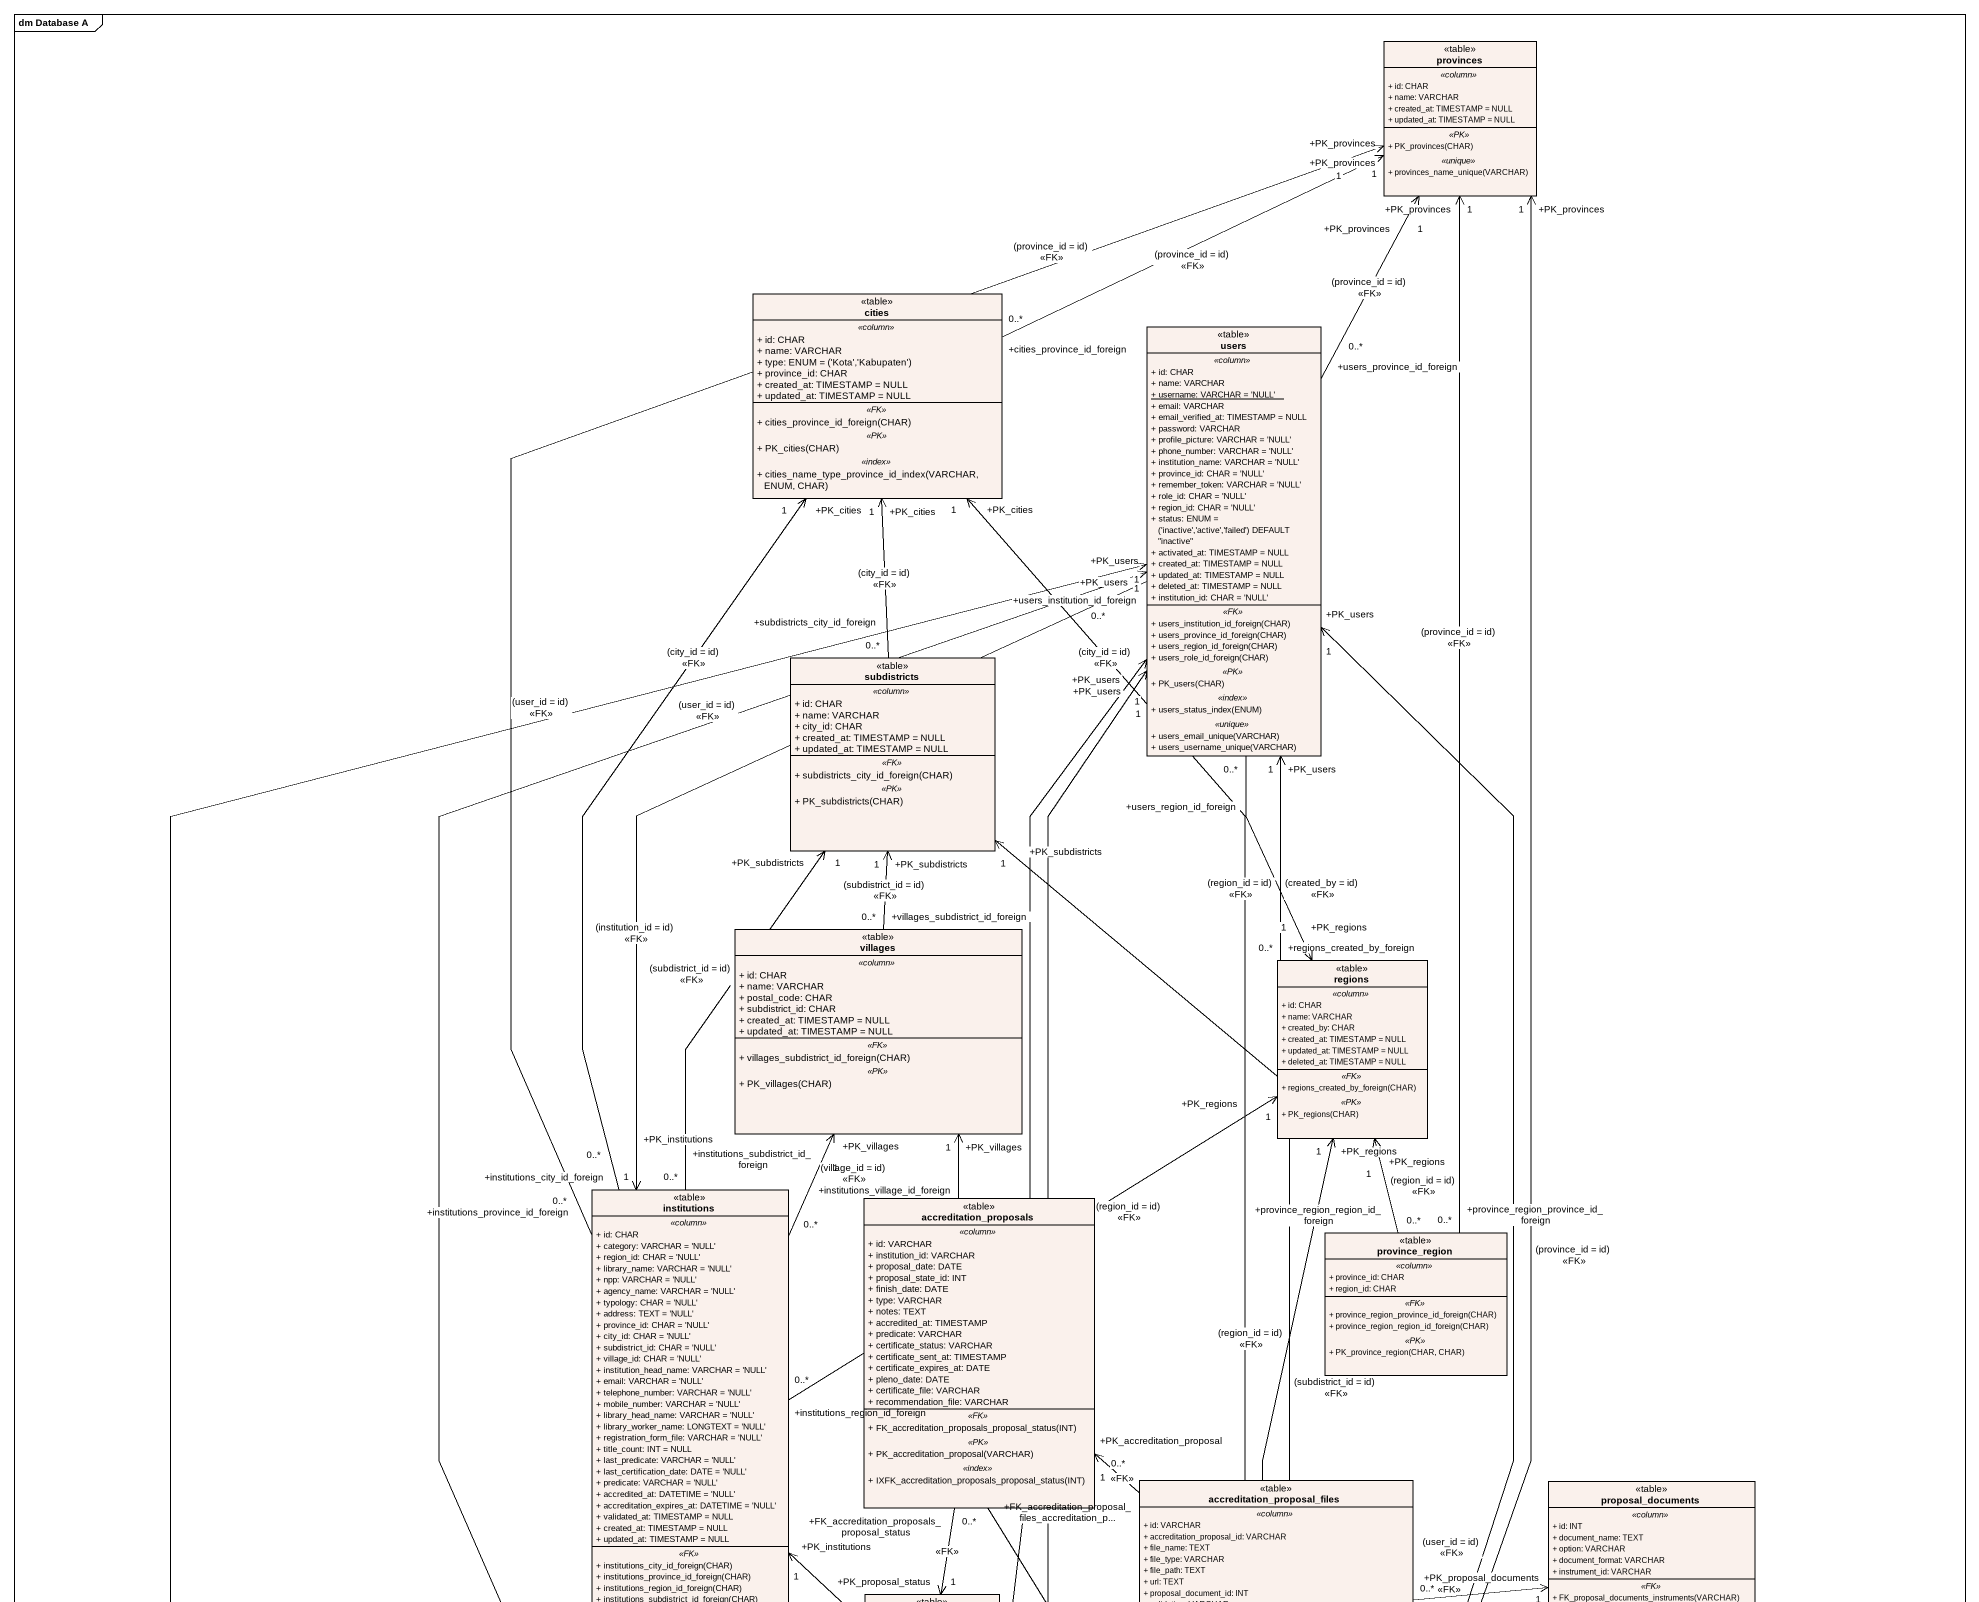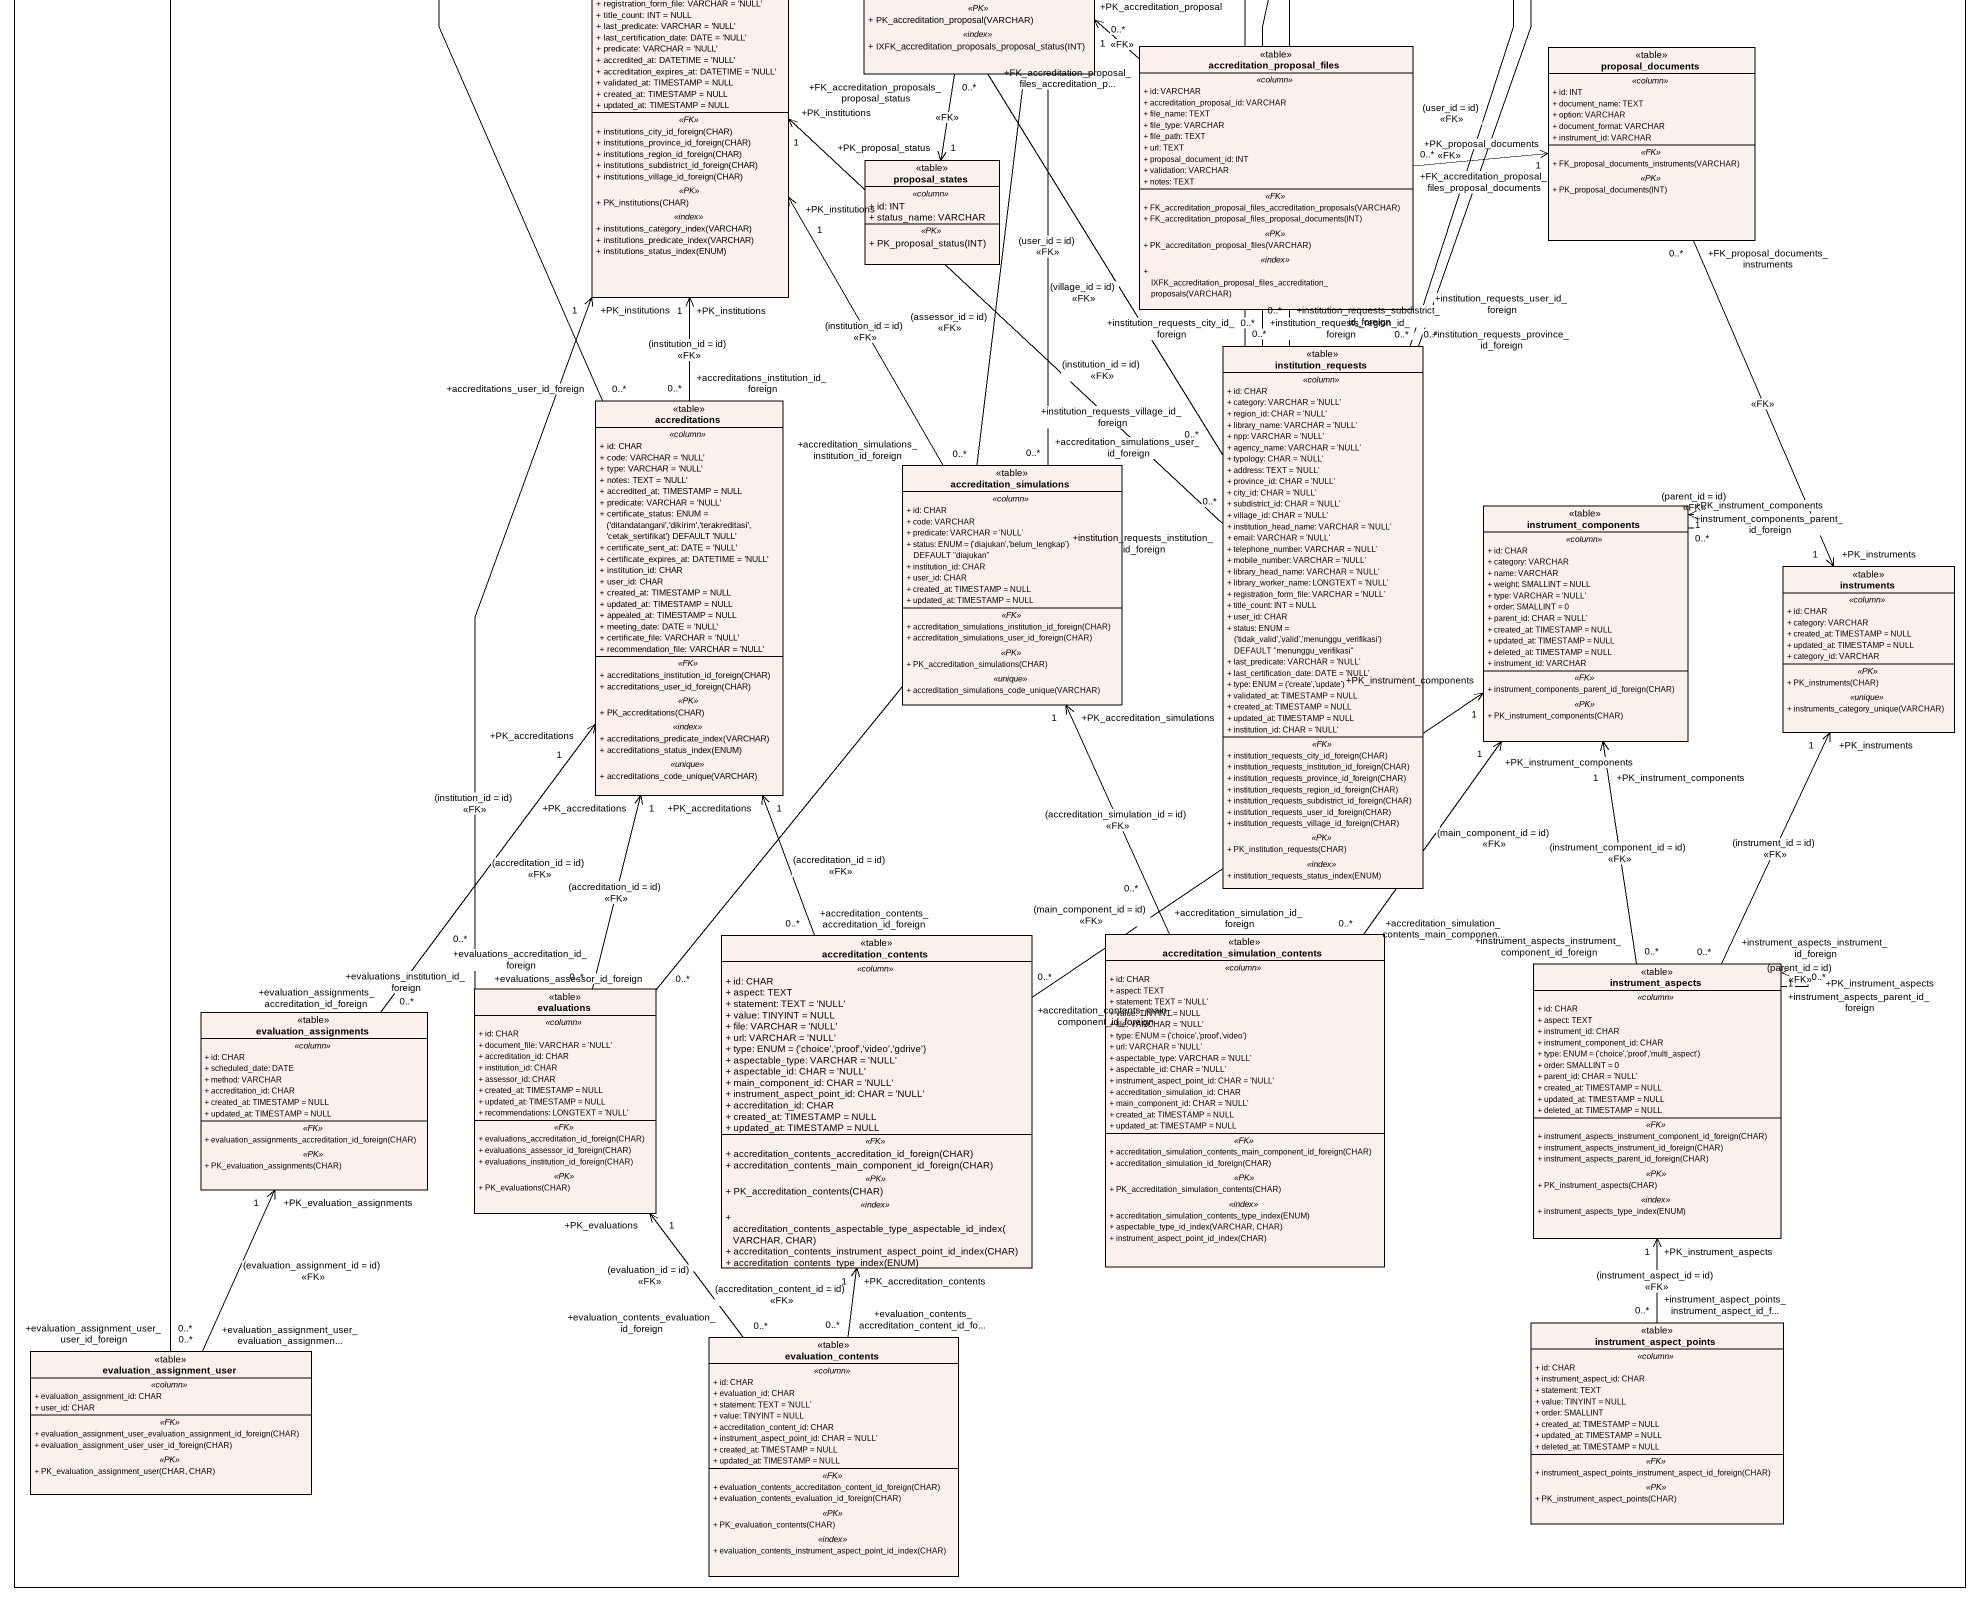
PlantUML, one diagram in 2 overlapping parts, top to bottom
@startuml
mainframe dm Database A
hide circle
hide empty members
skinparam classAttributeIconSize 0
class provinces <<table>> #FAF1EC {
  .. <<column>> ..
  + id: CHAR
  + name: VARCHAR
  + created_at: TIMESTAMP = NULL
  + updated_at: TIMESTAMP = NULL
  .. <<PK>> ..
  + PK_provinces(CHAR)
  .. <<unique>> ..
  + provinces_name_unique(VARCHAR)
}
class cities <<table>> #FAF1EC {
  .. <<column>> ..
  + id: CHAR
  + name: VARCHAR
  {field} + type: ENUM = ('Kota','Kabupaten')
  + province_id: CHAR
  + created_at: TIMESTAMP = NULL
  + updated_at: TIMESTAMP = NULL
  .. <<FK>> ..
  + cities_province_id_foreign(CHAR)
  .. <<PK>> ..
  + PK_cities(CHAR)
  .. <<index>> ..
  + cities_name_type_province_id_index(VARCHAR, ENUM, CHAR)
}
class users <<table>> #FAF1EC {
  .. <<column>> ..
  + id: CHAR
  + name: VARCHAR
  {static} + username: VARCHAR = 'NULL'
  + email: VARCHAR
  + email_verified_at: TIMESTAMP = NULL
  + password: VARCHAR
  + profile_picture: VARCHAR = 'NULL'
  + phone_number: VARCHAR = 'NULL'
  + institution_name: VARCHAR = 'NULL'
  + province_id: CHAR = 'NULL'
  + remember_token: VARCHAR = 'NULL'
  + role_id: CHAR = 'NULL'
  + region_id: CHAR = 'NULL'
  {field} + status: ENUM = ('inactive','active','failed') DEFAULT ''inactive''
  + activated_at: TIMESTAMP = NULL
  + created_at: TIMESTAMP = NULL
  + updated_at: TIMESTAMP = NULL
  + deleted_at: TIMESTAMP = NULL
  + institution_id: CHAR = 'NULL'
  .. <<FK>> ..
  + users_institution_id_foreign(CHAR)
  + users_province_id_foreign(CHAR)
  + users_region_id_foreign(CHAR)
  + users_role_id_foreign(CHAR)
  .. <<PK>> ..
  + PK_users(CHAR)
  .. <<index>> ..
  + users_status_index(ENUM)
  .. <<unique>> ..
  + users_email_unique(VARCHAR)
  + users_username_unique(VARCHAR)
}
class subdistricts <<table>> #FAF1EC {
  .. <<column>> ..
  + id: CHAR
  + name: VARCHAR
  + city_id: CHAR
  + created_at: TIMESTAMP = NULL
  + updated_at: TIMESTAMP = NULL
  .. <<FK>> ..
  + subdistricts_city_id_foreign(CHAR)
  .. <<PK>> ..
  + PK_subdistricts(CHAR)
}
class villages <<table>> #FAF1EC {
  .. <<column>> ..
  + id: CHAR
  + name: VARCHAR
  + postal_code: CHAR
  + subdistrict_id: CHAR
  + created_at: TIMESTAMP = NULL
  + updated_at: TIMESTAMP = NULL
  .. <<FK>> ..
  + villages_subdistrict_id_foreign(CHAR)
  .. <<PK>> ..
  + PK_villages(CHAR)
}
class regions <<table>> #FAF1EC {
  .. <<column>> ..
  + id: CHAR
  + name: VARCHAR
  + created_by: CHAR
  + created_at: TIMESTAMP = NULL
  + updated_at: TIMESTAMP = NULL
  + deleted_at: TIMESTAMP = NULL
  .. <<FK>> ..
  + regions_created_by_foreign(CHAR)
  .. <<PK>> ..
  + PK_regions(CHAR)
}
class institutions <<table>> #FAF1EC {
  .. <<column>> ..
  + id: CHAR
  + category: VARCHAR = 'NULL'
  + region_id: CHAR = 'NULL'
  + library_name: VARCHAR = 'NULL'
  + npp: VARCHAR = 'NULL'
  + agency_name: VARCHAR = 'NULL'
  + typology: CHAR = 'NULL'
  + address: TEXT = 'NULL'
  + province_id: CHAR = 'NULL'
  + city_id: CHAR = 'NULL'
  + subdistrict_id: CHAR = 'NULL'
  + village_id: CHAR = 'NULL'
  + institution_head_name: VARCHAR = 'NULL'
  + email: VARCHAR = 'NULL'
  + telephone_number: VARCHAR = 'NULL'
  + mobile_number: VARCHAR = 'NULL'
  + library_head_name: VARCHAR = 'NULL'
  + library_worker_name: LONGTEXT = 'NULL'
  + registration_form_file: VARCHAR = 'NULL'
  + title_count: INT = NULL
  + last_predicate: VARCHAR = 'NULL'
  + last_certification_date: DATE = 'NULL'
  + predicate: VARCHAR = 'NULL'
  + accredited_at: DATETIME = 'NULL'
  + accreditation_expires_at: DATETIME = 'NULL'
  + validated_at: TIMESTAMP = NULL
  + created_at: TIMESTAMP = NULL
  + updated_at: TIMESTAMP = NULL
  .. <<FK>> ..
  + institutions_city_id_foreign(CHAR)
  + institutions_province_id_foreign(CHAR)
  + institutions_region_id_foreign(CHAR)
  + institutions_subdistrict_id_foreign(CHAR)
  + institutions_village_id_foreign(CHAR)
  .. <<PK>> ..
  + PK_institutions(CHAR)
  .. <<index>> ..
  + institutions_category_index(VARCHAR)
  + institutions_predicate_index(VARCHAR)
  + institutions_status_index(ENUM)
}
class accreditation_proposals <<table>> #FAF1EC {
  .. <<column>> ..
  + id: VARCHAR
  + institution_id: VARCHAR
  + proposal_date: DATE
  + proposal_state_id: INT
  + finish_date: DATE
  + type: VARCHAR
  + notes: TEXT
  + accredited_at: TIMESTAMP
  + predicate: VARCHAR
  + certificate_status: VARCHAR
  + certificate_sent_at: TIMESTAMP
  + certificate_expires_at: DATE
  + pleno_date: DATE
  + certificate_file: VARCHAR
  + recommendation_file: VARCHAR
  .. <<FK>> ..
  + FK_accreditation_proposals_proposal_status(INT)
  .. <<PK>> ..
  + PK_accreditation_proposal(VARCHAR)
  .. <<index>> ..
  + IXFK_accreditation_proposals_proposal_status(INT)
}
class province_region <<table>> #FAF1EC {
  .. <<column>> ..
  + province_id: CHAR
  + region_id: CHAR
  .. <<FK>> ..
  + province_region_province_id_foreign(CHAR)
  + province_region_region_id_foreign(CHAR)
  .. <<PK>> ..
  + PK_province_region(CHAR, CHAR)
}
class accreditation_proposal_files <<table>> #FAF1EC {
  .. <<column>> ..
  + id: VARCHAR
  + accreditation_proposal_id: VARCHAR
  + file_name: TEXT
  + file_type: VARCHAR
  + file_path: TEXT
  + url: TEXT
  + proposal_document_id: INT
  + validation: VARCHAR
  + notes: TEXT
  .. <<FK>> ..
  + FK_accreditation_proposal_files_accreditation_proposals(VARCHAR)
  + FK_accreditation_proposal_files_proposal_documents(INT)
  .. <<PK>> ..
  + PK_accreditation_proposal_files(VARCHAR)
  .. <<index>> ..
  + IXFK_accreditation_proposal_files_accreditation_proposals(VARCHAR)
}
class proposal_documents <<table>> #FAF1EC {
  .. <<column>> ..
  + id: INT
  + document_name: TEXT
  + option: VARCHAR
  + document_format: VARCHAR
  + instrument_id: VARCHAR
  .. <<FK>> ..
  + FK_proposal_documents_instruments(VARCHAR)
  .. <<PK>> ..
  + PK_proposal_documents(INT)
}
class proposal_states <<table>> #FAF1EC {
  .. <<column>> ..
  + id: INT
  + status_name: VARCHAR
  .. <<PK>> ..
  + PK_proposal_status(INT)
}
class institution_requests <<table>> #FAF1EC {
  .. <<column>> ..
  + id: CHAR
  + category: VARCHAR = 'NULL'
  + region_id: CHAR = 'NULL'
  + library_name: VARCHAR = 'NULL'
  + npp: VARCHAR = 'NULL'
  + agency_name: VARCHAR = 'NULL'
  + typology: CHAR = 'NULL'
  + address: TEXT = 'NULL'
  + province_id: CHAR = 'NULL'
  + city_id: CHAR = 'NULL'
  + subdistrict_id: CHAR = 'NULL'
  + village_id: CHAR = 'NULL'
  + institution_head_name: VARCHAR = 'NULL'
  + email: VARCHAR = 'NULL'
  + telephone_number: VARCHAR = 'NULL'
  + mobile_number: VARCHAR = 'NULL'
  + library_head_name: VARCHAR = 'NULL'
  + library_worker_name: LONGTEXT = 'NULL'
  + registration_form_file: VARCHAR = 'NULL'
  + title_count: INT = NULL
  + user_id: CHAR
  {field} + status: ENUM = ('tidak_valid','valid','menunggu_verifikasi') DEFAULT ''menunggu_verifikasi''
  + last_predicate: VARCHAR = 'NULL'
  + last_certification_date: DATE = 'NULL'
  {field} + type: ENUM = ('create','update')
  + validated_at: TIMESTAMP = NULL
  + created_at: TIMESTAMP = NULL
  + updated_at: TIMESTAMP = NULL
  + institution_id: CHAR = 'NULL'
  .. <<FK>> ..
  + institution_requests_city_id_foreign(CHAR)
  + institution_requests_institution_id_foreign(CHAR)
  + institution_requests_province_id_foreign(CHAR)
  + institution_requests_region_id_foreign(CHAR)
  + institution_requests_subdistrict_id_foreign(CHAR)
  + institution_requests_user_id_foreign(CHAR)
  + institution_requests_village_id_foreign(CHAR)
  .. <<PK>> ..
  + PK_institution_requests(CHAR)
  .. <<index>> ..
  + institution_requests_status_index(ENUM)
}
class accreditations <<table>> #FAF1EC {
  .. <<column>> ..
  + id: CHAR
  + code: VARCHAR = 'NULL'
  + type: VARCHAR = 'NULL'
  + notes: TEXT = 'NULL'
  + accredited_at: TIMESTAMP = NULL
  + predicate: VARCHAR = 'NULL'
  {field} + certificate_status: ENUM = ('ditandatangani','dikirim','terakreditasi','cetak_sertifikat') DEFAULT 'NULL'
  + certificate_sent_at: DATE = 'NULL'
  + certificate_expires_at: DATETIME = 'NULL'
  + institution_id: CHAR
  + user_id: CHAR
  + created_at: TIMESTAMP = NULL
  + updated_at: TIMESTAMP = NULL
  + appealed_at: TIMESTAMP = NULL
  + meeting_date: DATE = 'NULL'
  + certificate_file: VARCHAR = 'NULL'
  + recommendation_file: VARCHAR = 'NULL'
  .. <<FK>> ..
  + accreditations_institution_id_foreign(CHAR)
  + accreditations_user_id_foreign(CHAR)
  .. <<PK>> ..
  + PK_accreditations(CHAR)
  .. <<index>> ..
  + accreditations_predicate_index(VARCHAR)
  + accreditations_status_index(ENUM)
  .. <<unique>> ..
  + accreditations_code_unique(VARCHAR)
}
class accreditation_simulations <<table>> #FAF1EC {
  .. <<column>> ..
  + id: CHAR
  + code: VARCHAR
  + predicate: VARCHAR = 'NULL'
  {field} + status: ENUM = ('diajukan','belum_lengkap') DEFAULT ''diajukan''
  + institution_id: CHAR
  + user_id: CHAR
  + created_at: TIMESTAMP = NULL
  + updated_at: TIMESTAMP = NULL
  .. <<FK>> ..
  + accreditation_simulations_institution_id_foreign(CHAR)
  + accreditation_simulations_user_id_foreign(CHAR)
  .. <<PK>> ..
  + PK_accreditation_simulations(CHAR)
  .. <<unique>> ..
  + accreditation_simulations_code_unique(VARCHAR)
}
class instrument_components <<table>> #FAF1EC {
  .. <<column>> ..
  + id: CHAR
  + category: VARCHAR
  + name: VARCHAR
  + weight: SMALLINT = NULL
  + type: VARCHAR = 'NULL'
  + order: SMALLINT = 0
  + parent_id: CHAR = 'NULL'
  + created_at: TIMESTAMP = NULL
  + updated_at: TIMESTAMP = NULL
  + deleted_at: TIMESTAMP = NULL
  + instrument_id: VARCHAR
  .. <<FK>> ..
  + instrument_components_parent_id_foreign(CHAR)
  .. <<PK>> ..
  + PK_instrument_components(CHAR)
}
class instruments <<table>> #FAF1EC {
  .. <<column>> ..
  + id: CHAR
  + category: VARCHAR
  + created_at: TIMESTAMP = NULL
  + updated_at: TIMESTAMP = NULL
  + category_id: VARCHAR
  .. <<PK>> ..
  + PK_instruments(CHAR)
  .. <<unique>> ..
  + instruments_category_unique(VARCHAR)
}
class accreditation_contents <<table>> #FAF1EC {
  .. <<column>> ..
  + id: CHAR
  + aspect: TEXT
  + statement: TEXT = 'NULL'
  + value: TINYINT = NULL
  + file: VARCHAR = 'NULL'
  + url: VARCHAR = 'NULL'
  {field} + type: ENUM = ('choice','proof','video','gdrive')
  + aspectable_type: VARCHAR = 'NULL'
  + aspectable_id: CHAR = 'NULL'
  + main_component_id: CHAR = 'NULL'
  + instrument_aspect_point_id: CHAR = 'NULL'
  + accreditation_id: CHAR
  + created_at: TIMESTAMP = NULL
  + updated_at: TIMESTAMP = NULL
  .. <<FK>> ..
  + accreditation_contents_accreditation_id_foreign(CHAR)
  + accreditation_contents_main_component_id_foreign(CHAR)
  .. <<PK>> ..
  + PK_accreditation_contents(CHAR)
  .. <<index>> ..
  + accreditation_contents_aspectable_type_aspectable_id_index(VARCHAR, CHAR)
  + accreditation_contents_instrument_aspect_point_id_index(CHAR)
  + accreditation_contents_type_index(ENUM)
}
class "accreditation_simulation_contents" as accreditation_simulation <<table>> #FAF1EC {
  .. <<column>> ..
  + id: CHAR
  + aspect: TEXT
  + statement: TEXT = 'NULL'
  + value: TINYINT = NULL
  + file: VARCHAR = 'NULL'
  {field} + type: ENUM = ('choice','proof','video')
  + url: VARCHAR = 'NULL'
  + aspectable_type: VARCHAR = 'NULL'
  + aspectable_id: CHAR = 'NULL'
  + instrument_aspect_point_id: CHAR = 'NULL'
  + accreditation_simulation_id: CHAR
  + main_component_id: CHAR = 'NULL'
  + created_at: TIMESTAMP = NULL
  + updated_at: TIMESTAMP = NULL
  .. <<FK>> ..
  + accreditation_simulation_contents_main_component_id_foreign(CHAR)
  + accreditation_simulation_id_foreign(CHAR)
  .. <<PK>> ..
  + PK_accreditation_simulation_contents(CHAR)
  .. <<index>> ..
  + accreditation_simulation_contents_type_index(ENUM)
  + aspectable_type_id_index(VARCHAR, CHAR)
  + instrument_aspect_point_id_index(CHAR)
}
class instrument_aspects <<table>> #FAF1EC {
  .. <<column>> ..
  + id: CHAR
  + aspect: TEXT
  + instrument_id: CHAR
  + instrument_component_id: CHAR
  {field} + type: ENUM = ('choice','proof','multi_aspect')
  + order: SMALLINT = 0
  + parent_id: CHAR = 'NULL'
  + created_at: TIMESTAMP = NULL
  + updated_at: TIMESTAMP = NULL
  + deleted_at: TIMESTAMP = NULL
  .. <<FK>> ..
  + instrument_aspects_instrument_component_id_foreign(CHAR)
  + instrument_aspects_instrument_id_foreign(CHAR)
  + instrument_aspects_parent_id_foreign(CHAR)
  .. <<PK>> ..
  + PK_instrument_aspects(CHAR)
  .. <<index>> ..
  + instrument_aspects_type_index(ENUM)
}
class evaluation_assignments <<table>> #FAF1EC {
  .. <<column>> ..
  + id: CHAR
  + scheduled_date: DATE
  + method: VARCHAR
  + accreditation_id: CHAR
  + created_at: TIMESTAMP = NULL
  + updated_at: TIMESTAMP = NULL
  .. <<FK>> ..
  + evaluation_assignments_accreditation_id_foreign(CHAR)
  .. <<PK>> ..
  + PK_evaluation_assignments(CHAR)
}
class evaluations <<table>> #FAF1EC {
  .. <<column>> ..
  + id: CHAR
  + document_file: VARCHAR = 'NULL'
  + accreditation_id: CHAR
  + institution_id: CHAR
  + assessor_id: CHAR
  + created_at: TIMESTAMP = NULL
  + updated_at: TIMESTAMP = NULL
  + recommendations: LONGTEXT = 'NULL'
  .. <<FK>> ..
  + evaluations_accreditation_id_foreign(CHAR)
  + evaluations_assessor_id_foreign(CHAR)
  + evaluations_institution_id_foreign(CHAR)
  .. <<PK>> ..
  + PK_evaluations(CHAR)
}
class instrument_aspect_points <<table>> #FAF1EC {
  .. <<column>> ..
  + id: CHAR
  + instrument_aspect_id: CHAR
  + statement: TEXT
  + value: TINYINT = NULL
  + order: SMALLINT
  + created_at: TIMESTAMP = NULL
  + updated_at: TIMESTAMP = NULL
  + deleted_at: TIMESTAMP = NULL
  .. <<FK>> ..
  + instrument_aspect_points_instrument_aspect_id_foreign(CHAR)
  .. <<PK>> ..
  + PK_instrument_aspect_points(CHAR)
}
class evaluation_assignment_user <<table>> #FAF1EC {
  .. <<column>> ..
  + evaluation_assignment_id: CHAR
  + user_id: CHAR
  .. <<FK>> ..
  + evaluation_assignment_user_evaluation_assignment_id_foreign(CHAR)
  + evaluation_assignment_user_user_id_foreign(CHAR)
  .. <<PK>> ..
  + PK_evaluation_assignment_user(CHAR, CHAR)
}
class evaluation_contents <<table>> #FAF1EC {
  .. <<column>> ..
  + id: CHAR
  + evaluation_id: CHAR
  + statement: TEXT = 'NULL'
  + value: TINYINT = NULL
  + accreditation_content_id: CHAR
  + instrument_aspect_point_id: CHAR = 'NULL'
  + created_at: TIMESTAMP = NULL
  + updated_at: TIMESTAMP = NULL
  .. <<FK>> ..
  + evaluation_contents_accreditation_content_id_foreign(CHAR)
  + evaluation_contents_evaluation_id_foreign(CHAR)
  .. <<PK>> ..
  + PK_evaluation_contents(CHAR)
  .. <<index>> ..
  + evaluation_contents_instrument_aspect_point_id_index(CHAR)
}
cities "+cities_province_id_foreign\n0..*" -right-> "+PK_provinces\n1" provinces : (province_id = id)\n<<FK>>
users "+users_province_id_foreign\n0..*" -up-> "+PK_provinces\n1" provinces : (province_id = id)\n<<FK>>
users "+users_region_id_foreign\n0..*" --> "+PK_regions\n1" regions : (region_id = id)\n<<FK>>
users "+users_institution_id_foreign\n0..*" --> "+PK_institutions\n1" institutions : (institution_id = id)\n<<FK>>
subdistricts "+subdistricts_city_id_foreign\n0..*" -up-> "+PK_cities\n1" cities : (city_id = id)\n<<FK>>
villages "+villages_subdistrict_id_foreign\n0..*" -up-> "+PK_subdistricts\n1" subdistricts : (subdistrict_id = id)\n<<FK>>
regions "+regions_created_by_foreign\n0..*" -up-> "+PK_users\n1" users : (created_by = id)\n<<FK>>
institutions "+institutions_province_id_foreign\n0..*" -up-> "+PK_provinces\n1" provinces : (province_id = id)\n<<FK>>
institutions "+institutions_city_id_foreign\n0..*" -up-> "+PK_cities\n1" cities : (city_id = id)\n<<FK>>
institutions "+institutions_subdistrict_id_foreign\n0..*" -up-> "+PK_subdistricts\n1" subdistricts : (subdistrict_id = id)\n<<FK>>
institutions "+institutions_village_id_foreign\n0..*" -up-> "+PK_villages\n1" villages : (village_id = id)\n<<FK>>
institutions "+institutions_region_id_foreign\n0..*" -up-> "+PK_regions\n1" regions : (region_id = id)\n<<FK>>
accreditation_proposals "+FK_accreditation_proposals_proposal_status\n0..*" --> "+PK_proposal_status\n1" proposal_states : <<FK>>
province_region "+province_region_province_id_foreign\n0..*" -up-> "+PK_provinces\n1" provinces : (province_id = id)\n<<FK>>
province_region "+province_region_region_id_foreign\n0..*" -up-> "+PK_regions\n1" regions : (region_id = id)\n<<FK>>
accreditation_proposal_files "+FK_accreditation_proposal_files_accreditation_p...\n0..*" -up-> "+PK_accreditation_proposal\n1" accreditation_proposals : <<FK>>
accreditation_proposal_files "+FK_accreditation_proposal_files_proposal_documents\n0..*" -right-> "+PK_proposal_documents\n1" proposal_documents : <<FK>>
proposal_documents "+FK_proposal_documents_instruments\n0..*" --> "+PK_instruments\n1" instruments : <<FK>>
institution_requests "+institution_requests_province_id_foreign\n0..*" -up-> "+PK_provinces\n1" provinces : (province_id = id)\n<<FK>>
institution_requests "+institution_requests_city_id_foreign\n0..*" -up-> "+PK_cities\n1" cities : (city_id = id)\n<<FK>>
institution_requests "+institution_requests_user_id_foreign\n0..*" -up-> "+PK_users\n1" users : (user_id = id)\n<<FK>>
institution_requests "+institution_requests_subdistrict_id_foreign\n0..*" -up-> "+PK_subdistricts\n1" subdistricts : (subdistrict_id = id)\n<<FK>>
institution_requests "+institution_requests_village_id_foreign\n0..*" -up-> "+PK_villages\n1" villages : (village_id = id)\n<<FK>>
institution_requests "+institution_requests_region_id_foreign\n0..*" -up-> "+PK_regions\n1" regions : (region_id = id)\n<<FK>>
institution_requests "+institution_requests_institution_id_foreign\n0..*" -up-> "+PK_institutions\n1" institutions : (institution_id = id)\n<<FK>>
accreditations "+accreditations_user_id_foreign\n0..*" -up-> "+PK_users\n1" users : (user_id = id)\n<<FK>>
accreditations "+accreditations_institution_id_foreign\n0..*" -up-> "+PK_institutions\n1" institutions : (institution_id = id)\n<<FK>>
accreditation_simulations "+accreditation_simulations_user_id_foreign\n0..*" -up-> "+PK_users\n1" users : (user_id = id)\n<<FK>>
accreditation_simulations "+accreditation_simulations_institution_id_foreign\n0..*" -up-> "+PK_institutions\n1" institutions : (institution_id = id)\n<<FK>>
instrument_components "+instrument_components_parent_id_foreign\n0..*" --> "+PK_instrument_components\n1" instrument_components : (parent_id = id)\n<<FK>>
accreditation_contents "+accreditation_contents_accreditation_id_foreign\n0..*" -up-> "+PK_accreditations\n1" accreditations : (accreditation_id = id)\n<<FK>>
accreditation_contents "+accreditation_contents_main_component_id_foreign\n0..*" -up-> "+PK_instrument_components\n1" instrument_components : (main_component_id = id)\n<<FK>>
accreditation_simulation "+accreditation_simulation_id_foreign\n0..*" -up-> "+PK_accreditation_simulations\n1" accreditation_simulations : (accreditation_simulation_id = id)\n<<FK>>
accreditation_simulation "+accreditation_simulation_contents_main_componen...\n0..*" -up-> "+PK_instrument_components\n1" instrument_components : (main_component_id = id)\n<<FK>>
instrument_aspects "+instrument_aspects_instrument_component_id_foreign\n0..*" -up-> "+PK_instrument_components\n1" instrument_components : (instrument_component_id = id)\n<<FK>>
instrument_aspects "+instrument_aspects_instrument_id_foreign\n0..*" -up-> "+PK_instruments\n1" instruments : (instrument_id = id)\n<<FK>>
instrument_aspects "+instrument_aspects_parent_id_foreign\n0..*" --> "+PK_instrument_aspects\n1" instrument_aspects : (parent_id = id)\n<<FK>>
evaluation_assignments "+evaluation_assignments_accreditation_id_foreign\n0..*" -up-> "+PK_accreditations\n1" accreditations : (accreditation_id = id)\n<<FK>>
evaluations "+evaluations_assessor_id_foreign\n0..*" -up-> "+PK_users\n1" users : (assessor_id = id)\n<<FK>>
evaluations "+evaluations_institution_id_foreign\n0..*" -up-> "+PK_institutions\n1" institutions : (institution_id = id)\n<<FK>>
evaluations "+evaluations_accreditation_id_foreign\n0..*" -up-> "+PK_accreditations\n1" accreditations : (accreditation_id = id)\n<<FK>>
instrument_aspect_points "+instrument_aspect_points_instrument_aspect_id_f...\n0..*" -up-> "+PK_instrument_aspects\n1" instrument_aspects : (instrument_aspect_id = id)\n<<FK>>
evaluation_assignment_user "+evaluation_assignment_user_user_id_foreign\n0..*" -up-> "+PK_users\n1" users : (user_id = id)\n<<FK>>
evaluation_assignment_user "+evaluation_assignment_user_evaluation_assignmen...\n0..*" -up-> "+PK_evaluation_assignments\n1" evaluation_assignments : (evaluation_assignment_id = id)\n<<FK>>
evaluation_contents "+evaluation_contents_accreditation_content_id_fo...\n0..*" -up-> "+PK_accreditation_contents\n1" accreditation_contents : (accreditation_content_id = id)\n<<FK>>
evaluation_contents "+evaluation_contents_evaluation_id_foreign\n0..*" -up-> "+PK_evaluations\n1" evaluations : (evaluation_id = id)\n<<FK>>
@enduml
